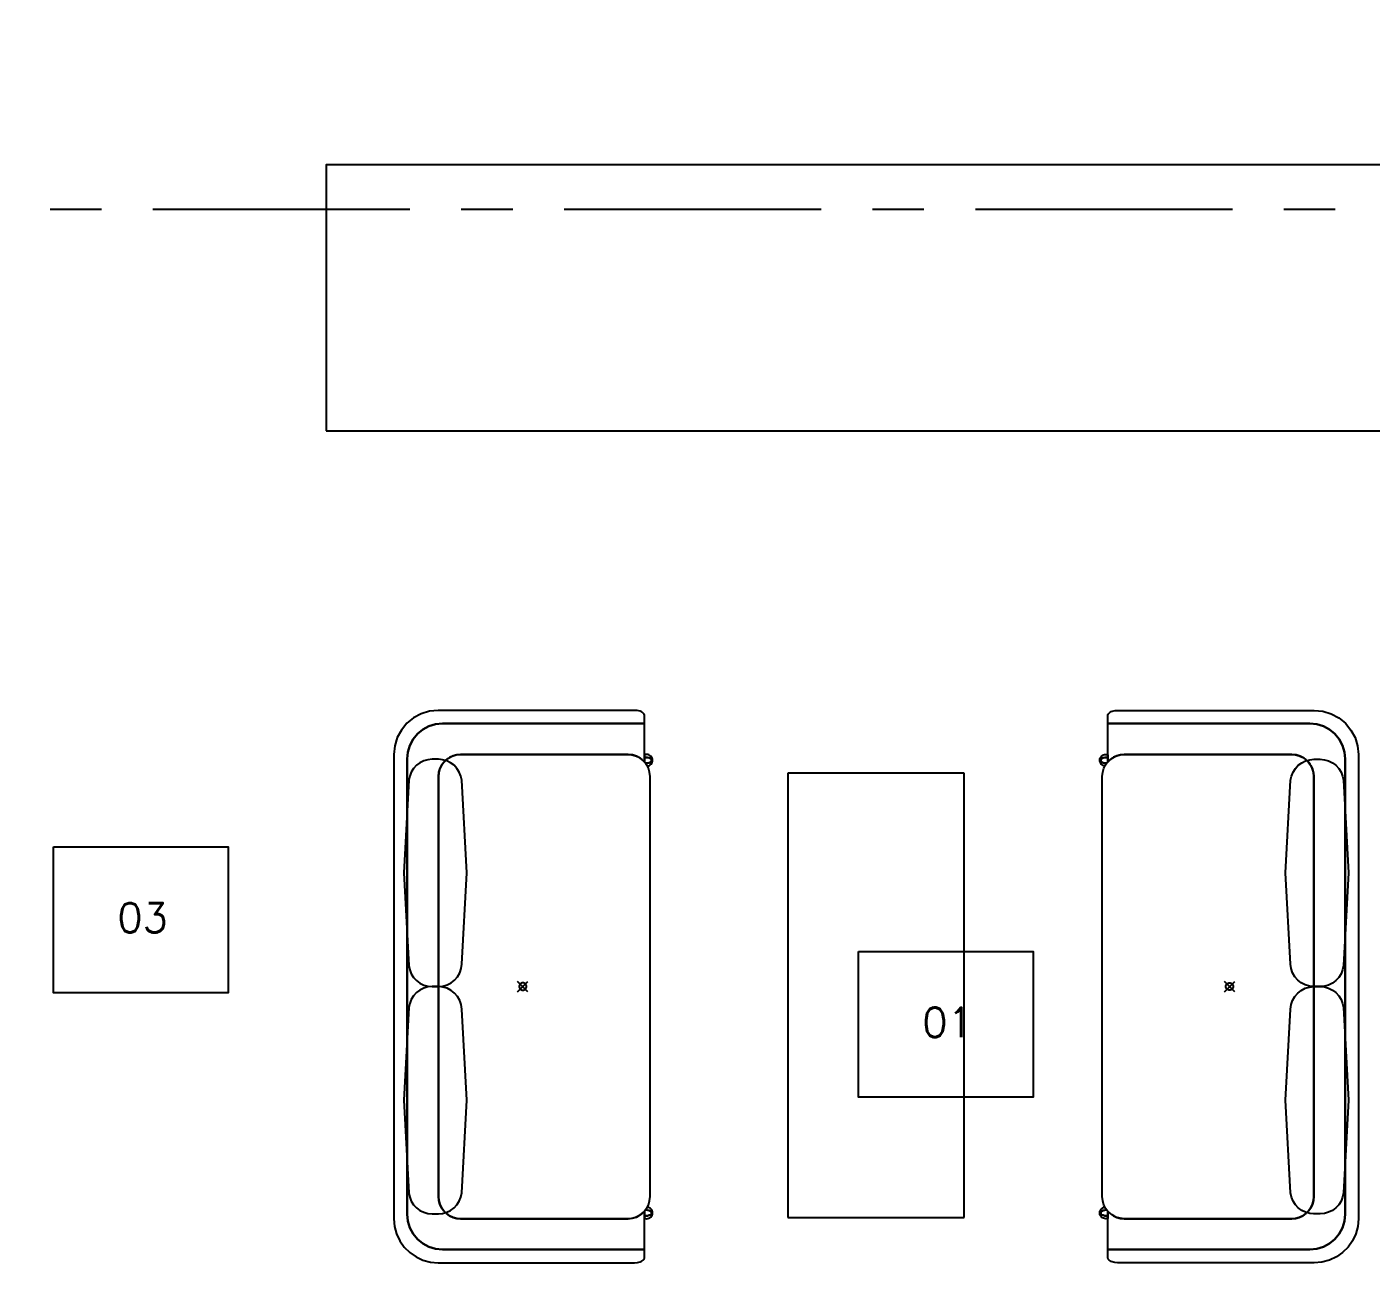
# Model space of a CAD drawing. Extents: x -4 to 325, y -1 to 181.
# Drawn here: x 8.111 to 12.686, y 25.966 to 30.249 of the extents above; entities that cross this region are included whole.
import ezdxf
from ezdxf.enums import TextEntityAlignment as Align

# ---------------------------------------------------------------- set-up
doc = ezdxf.new("R2010")
doc.units = 0
doc.header["$LTSCALE"] = 0.7
doc.header["$MEASUREMENT"] = 0
doc.linetypes.add('REC4_A1-00_PLANTA GENERAL$1$X-BB$0$CENTER', pattern=[2, 1.25, -0.25, 0.25, -0.25])
doc.linetypes.add('X-BB$0$HIDDEN2', pattern=[0.1875, 0.125, -0.0625])
doc.layers.get('0').update_dxf_attribs({"linetype": 'CONTINUOUS'})
for name, color, linetype in [('REC4_A1-00_PLANTA GENERAL$1$BB$0$A-GRID', 251, 'REC4_A1-00_PLANTA GENERAL$1$X-BB$0$CENTER'), ('REC4_A1-00_PLANTA GENERAL$1$FN$0$I-FURN-FREE', 1, 'CONTINUOUS'), ('REC4_A1-00_PLANTA GENERAL$1$PP$0$I-FLOR-CASE', 253, 'CONTINUOUS')]:
    doc.layers.add(name, color=color, linetype=linetype)
doc.styles.add('REC4_A1-00_PLANTA GENERAL$0$X-FN$0$ARIAL', font='arial.ttf')
doc.styles.add('ROMANS', font='romans.shx', dxfattribs={"width": 0.75})

# ---------------------------------------------------------------- blocks, each defined once
blk = doc.blocks.new('REC4_A1-00_PLANTA GENERAL', base_point=(3911.2412, -3265.1096))
at = {"layer": 'REC4_A1-00_PLANTA GENERAL$1$BB$0$A-GRID'}
h = blk.add_hatch(dxfattribs=at)
h.set_pattern_fill('ANSI31', color=8, scale=0.53)
h.set_pattern_definition([(45, (0.03352, 0.020166), (-0.046845824, 0.046845824), [])])
h.paths.add_polyline_path([(1.5678, 35.8547), (1.2166, 35.8547), (1.2166, 35.4908), (1.5678, 35.4908)])
h.paths.add_polyline_path([(8.0551, 35.8047), (7.7553, 35.8047), (7.7553, 35.5143), (8.0551, 35.5143)])
h.paths.add_polyline_path([(14.5753, 35.809), (14.2754, 35.809), (14.2754, 35.5187), (14.5753, 35.5187)])
h.paths.add_polyline_path([(21.0466, 35.804), (20.7468, 35.804), (20.7468, 35.5137), (21.0466, 35.5137)])
edge = h.paths.add_edge_path()
edge.add_arc((27.4259, 35.604), 0.1568, 0, 360)
h.paths.add_polyline_path([(34.1147, 35.7939), (33.8148, 35.7939), (33.8148, 35.5036), (34.1147, 35.5036)])
h.paths.add_polyline_path([(40.5576, 35.789), (40.2578, 35.789), (40.2578, 35.4986), (40.5576, 35.4986)])
edge = h.paths.add_edge_path()
edge.add_arc((46.9701, 35.6385), 0.2128, 0, 360)
edge = h.paths.add_edge_path()
edge.add_arc((33.9335, 29.5702), 0.1716, 0, 360)
h.paths.add_polyline_path([(1.5768, 29.8317), (1.2256, 29.8317), (1.2256, 29.4678), (1.5768, 29.4678)])
h.paths.add_polyline_path([(8.0508, 29.7868), (7.75, 29.7868), (7.75, 29.4871), (8.0508, 29.4871)])
h.paths.add_polyline_path([(14.3851, 29.7988), (14.2624, 29.7988), (14.2624, 29.4991), (14.3821, 29.4991)])
h.paths.add_polyline_path([(14.5632, 29.7988), (14.3851, 29.7988), (14.3821, 29.4991), (14.5632, 29.4991)])
h.paths.add_polyline_path([(21.1221, 29.5527), (20.7989, 29.5517), (20.7989, 29.3933), (21.1221, 29.3933)])
h.paths.add_polyline_path([(21.1221, 29.8224), (21.0453, 29.8224), (20.7989, 29.8217), (20.7989, 29.5517), (21.1221, 29.5527)])
h.paths.add_polyline_path([(27.542, 29.7729), (27.2913, 29.7729), (27.2913, 29.5231), (27.542, 29.5231)])
h.paths.add_polyline_path([(40.5264, 29.7716), (40.2757, 29.7716), (40.2757, 29.5218), (40.5264, 29.5218)])
h.paths.add_polyline_path([(47.0764, 29.8019), (46.7664, 29.8019), (46.7664, 29.4919), (47.0764, 29.4919)])
h.paths.add_polyline_path([(1.565, 23.8478), (1.2138, 23.8478), (1.2138, 23.4839), (1.565, 23.4839)])
h.paths.add_polyline_path([(7.9956, 23.8084), (7.6948, 23.8084), (7.6948, 23.5086), (7.9956, 23.5086)])
h.paths.add_polyline_path([(14.5958, 23.8058), (14.2249, 23.8067), (14.2249, 23.507), (14.5929, 23.5061)])
h.paths.add_polyline_path([(14.5258, 23.8058), (14.5958, 23.8058), (14.5929, 23.5061), (14.5258, 23.5061)], flags=16)
h.paths.add_polyline_path([(27.5327, 23.7392), (27.282, 23.7392), (27.282, 23.4894), (27.5327, 23.4894)])
edge = h.paths.add_edge_path()
edge.add_arc((33.9155, 23.6003), 0.1566, 0, 360)
h.paths.add_polyline_path([(40.5198, 23.6763), (40.2691, 23.6763), (40.2691, 23.4631), (40.5198, 23.4631)])
h.paths.add_polyline_path([(40.5198, 23.7129), (40.269, 23.7129), (40.269, 23.6763), (40.5198, 23.6763)])
h.paths.add_polyline_path([(47.0605, 23.6763), (46.8098, 23.6763), (46.8098, 23.4498), (47.0605, 23.4498)])
h.paths.add_polyline_path([(47.0605, 23.6997), (46.8098, 23.6997), (46.8098, 23.6763), (47.0605, 23.6763)])
h.paths.add_polyline_path([(1.5458, 17.8473), (1.1946, 17.8473), (1.1946, 17.4834), (1.5458, 17.4834)])
h.paths.add_polyline_path([(8.0633, 17.8071), (7.7625, 17.8071), (7.7625, 17.5074), (8.0633, 17.5074)])
h.paths.add_polyline_path([(14.4343, 17.7919), (14.3217, 17.7919), (14.3217, 17.4921), (14.4285, 17.4921)])
h.paths.add_polyline_path([(14.6226, 17.7919), (14.4343, 17.7919), (14.4285, 17.4921), (14.6226, 17.4921)])
h.paths.add_polyline_path([(27.5235, 17.756), (27.2727, 17.756), (27.2727, 17.5062), (27.5235, 17.5062)])
edge = h.paths.add_edge_path()
edge.add_arc((33.905, 17.5767), 0.1574, 0, 360)
h.paths.add_polyline_path([(40.5132, 17.7384), (40.3113, 17.7384), (40.3113, 17.5259), (40.5132, 17.5259)])
h.paths.add_polyline_path([(40.3113, 17.7384), (40.2625, 17.7384), (40.2625, 17.4886), (40.5132, 17.4886), (40.5132, 17.5259), (40.3113, 17.5259)])
h.paths.add_polyline_path([(47.0683, 17.7542), (46.7674, 17.7542), (46.7674, 17.5259), (47.0683, 17.5259)])
h.paths.add_polyline_path([(47.0683, 17.5259), (46.7674, 17.5259), (46.7674, 17.4544), (47.0683, 17.4544)])
h.paths.add_polyline_path([(1.5739, 11.86), (1.2227, 11.86), (1.2227, 11.4962), (1.5739, 11.4962)])
h.paths.add_polyline_path([(8.0659, 11.8138), (7.765, 11.8138), (7.765, 11.514), (8.0659, 11.514)])
h.paths.add_polyline_path([(14.5258, 11.7988), (14.2249, 11.7988), (14.2249, 11.499), (14.5258, 11.499)])
h.paths.add_polyline_path([(21.0742, 11.6829), (20.7512, 11.6844), (20.7512, 11.4144), (21.0742, 11.4144)])
h.paths.add_polyline_path([(21.0742, 11.7656), (20.7512, 11.7656), (20.7512, 11.6844), (21.0742, 11.6829)])
h.paths.add_polyline_path([(27.5142, 11.7439), (27.2635, 11.7439), (27.2635, 11.4941), (27.5142, 11.4941)])
edge = h.paths.add_edge_path()
edge.add_arc((33.8803, 11.59), 0.1553, 0, 360)
h.paths.add_polyline_path([(40.5065, 11.7154), (40.2558, 11.7154), (40.2558, 11.464), (40.5065, 11.464)])
h.paths.add_polyline_path([(47.0258, 11.6987), (46.775, 11.6987), (46.775, 11.4489), (47.0258, 11.4489)])
h.paths.add_polyline_path([(1.5513, 5.8383), (1.2001, 5.8383), (1.2001, 5.4744), (1.5513, 5.4744)])
h.paths.add_polyline_path([(8.0395, 5.7813), (7.7676, 5.7813), (7.7676, 5.4815), (8.0395, 5.4815)])
h.paths.add_polyline_path([(8.0685, 5.7813), (8.0395, 5.7813), (8.0395, 5.4815), (8.0685, 5.4815)])
h.paths.add_polyline_path([(14.5132, 5.7555), (14.2123, 5.7555), (14.2123, 5.4558), (14.5132, 5.4558)])
h.paths.add_polyline_path([(21.0084, 5.7048), (20.7577, 5.7048), (20.7577, 5.455), (21.0084, 5.455)])
h.paths.add_polyline_path([(27.5299, 5.7035), (27.229, 5.7035), (27.229, 5.4037), (27.5299, 5.4037)])
h.paths.add_polyline_path([(34.0162, 5.6528), (33.7655, 5.6528), (33.7655, 5.403), (34.0162, 5.403)])
h.paths.add_polyline_path([(40.4672, 5.6155), (40.2072, 5.6155), (40.2072, 5.3555), (40.4672, 5.3555)])
edge = h.paths.add_edge_path()
edge.add_arc((46.8827, 5.476), 0.1877, 0, 360)
blk.add_lwpolyline([(-2.6605, 29.6295), (52.8043, 29.6256)], dxfattribs=at)
at = {"layer": 'REC4_A1-00_PLANTA GENERAL$1$FN$0$I-FURN-FREE'}
for p, q in [((10.7013, 27.7082), (10.7013, 26.1964)), ((11.3011, 27.7082), (10.7013, 27.7082)), ((11.3011, 26.1964), (11.3011, 27.7082)), ((10.7013, 26.1964), (11.3011, 26.1964))]:
    blk.add_line(p, q, dxfattribs=at)
for points in [[(10.1979, 26.0449), (10.202, 26.0463), (10.2057, 26.0484), (10.209, 26.0513), (10.2116, 26.0547), (10.2135, 26.0586), (10.2135, 26.0872), (9.5253, 26.0872), (9.5253, 26.0872), (9.5019, 26.0895), (9.4794, 26.0963), (9.4586, 26.1074), (9.4404, 26.1224), (9.4255, 26.1405), (9.4144, 26.1613), (9.4076, 26.1838), (9.4053, 26.2072), (9.4053, 27.7572), (9.4053, 27.7572), (9.4053, 27.7572), (9.4076, 27.7806), (9.4144, 27.8031), (9.4255, 27.8239), (9.4404, 27.8421), (9.4586, 27.857), (9.4794, 27.8681), (9.5019, 27.8749), (9.5253, 27.8772), (10.2135, 27.8772), (10.2135, 27.9058), (10.2135, 27.9058), (10.2135, 27.9058), (10.2116, 27.9097), (10.209, 27.9131), (10.2057, 27.916), (10.202, 27.9181), (10.1979, 27.9195), (10.1979, 27.9195), (10.1979, 27.9195), (10.1887, 27.9216), (10.1793, 27.9222), (9.5103, 27.9222), (9.5103, 27.9222), (9.481, 27.9193), (9.4529, 27.9108), (9.427, 27.8969), (9.4042, 27.8783), (9.3856, 27.8555), (9.3717, 27.8296), (9.3632, 27.8015), (9.3603, 27.7722), (9.3603, 26.1922), (9.3603, 26.1922), (9.3626, 26.1662), (9.3693, 26.1409), (9.3804, 26.1172), (9.3954, 26.0958), (9.4139, 26.0773), (9.4353, 26.0623), (9.459, 26.0513), (9.4842, 26.0445), (9.5103, 26.0422), (10.1793, 26.0422), (10.1793, 26.0422), (10.1796, 26.0422), (10.1796, 26.0422), (10.1888, 26.0429), (10.1979, 26.0449)], [(11.8055, 26.0449), (11.8015, 26.0463), (11.7977, 26.0484), (11.7945, 26.0513), (11.7918, 26.0547), (11.7899, 26.0586), (11.7899, 26.0872), (12.4781, 26.0872), (12.4781, 26.0872), (12.5015, 26.0895), (12.5241, 26.0963), (12.5448, 26.1074), (12.563, 26.1224), (12.5779, 26.1405), (12.589, 26.1613), (12.5958, 26.1838), (12.5981, 26.2072), (12.5981, 27.7572), (12.5981, 27.7572), (12.5981, 27.7572), (12.5958, 27.7806), (12.589, 27.8031), (12.5779, 27.8239), (12.563, 27.8421), (12.5448, 27.857), (12.5241, 27.8681), (12.5015, 27.8749), (12.4781, 27.8772), (11.7899, 27.8772), (11.7899, 27.9058), (11.7899, 27.9058), (11.7899, 27.9058), (11.7918, 27.9097), (11.7945, 27.9131), (11.7977, 27.916), (11.8015, 27.9181), (11.8055, 27.9195), (11.8055, 27.9195), (11.8055, 27.9195), (11.8147, 27.9216), (11.8241, 27.9222), (12.4931, 27.9222), (12.4931, 27.9222), (12.5224, 27.9193), (12.5505, 27.9108), (12.5765, 27.8969), (12.5992, 27.8783), (12.6179, 27.8555), (12.6317, 27.8296), (12.6403, 27.8015), (12.6431, 27.7722), (12.6431, 26.1922), (12.6431, 26.1922), (12.6409, 26.1662), (12.6341, 26.1409), (12.623, 26.1172), (12.608, 26.0958), (12.5896, 26.0773), (12.5681, 26.0623), (12.5444, 26.0513), (12.5192, 26.0445), (12.4931, 26.0422), (11.8241, 26.0422), (11.8241, 26.0422), (11.8238, 26.0422), (11.8238, 26.0422), (11.8146, 26.0429), (11.8055, 26.0449)], [(10.2135, 26.2179), (10.2135, 26.2179), (10.2135, 26.2179), (10.2043, 26.209), (10.1937, 26.2018), (10.1821, 26.1965), (10.1698, 26.1933), (10.157, 26.1922), (9.587, 26.1922), (9.587, 26.1922), (9.587, 26.1922), (9.574, 26.1933), (9.5614, 26.1967), (9.5495, 26.2023), (9.5388, 26.2098), (9.5296, 26.219), (9.5221, 26.2297), (9.5165, 26.2416), (9.5132, 26.2542), (9.512, 26.2672), (9.512, 27.6972), (9.512, 27.6972), (9.512, 27.6972), (9.512, 27.6972), (9.5135, 27.7118), (9.5177, 27.7259), (9.5247, 27.7389), (9.534, 27.7502), (9.5454, 27.7596), (9.5583, 27.7665), (9.5724, 27.7708), (9.587, 27.7722), (10.157, 27.7722), (10.157, 27.7722), (10.1698, 27.7711), (10.1821, 27.7679), (10.1937, 27.7626), (10.2043, 27.7554), (10.2135, 27.7466), (10.2135, 27.8772), (9.5253, 27.8772), (9.5253, 27.8772), (9.5019, 27.8749), (9.4794, 27.8681), (9.4586, 27.857), (9.4404, 27.8421), (9.4255, 27.8239), (9.4144, 27.8031), (9.4076, 27.7806), (9.4053, 27.7572), (9.4053, 26.2072), (9.4053, 26.2072), (9.4076, 26.1838), (9.4144, 26.1613), (9.4255, 26.1405), (9.4404, 26.1224), (9.4586, 26.1074), (9.4794, 26.0963), (9.5019, 26.0895), (9.5253, 26.0872), (10.2135, 26.0872), (10.2135, 26.2179)], [(11.7899, 26.2179), (11.7899, 26.2179), (11.7899, 26.2179), (11.7991, 26.209), (11.8097, 26.2018), (11.8213, 26.1965), (11.8337, 26.1933), (11.8464, 26.1922), (12.4164, 26.1922), (12.4164, 26.1922), (12.4164, 26.1922), (12.4294, 26.1933), (12.4421, 26.1967), (12.4539, 26.2023), (12.4646, 26.2098), (12.4739, 26.219), (12.4814, 26.2297), (12.4869, 26.2416), (12.4903, 26.2542), (12.4914, 26.2672), (12.4914, 27.6972), (12.4914, 27.6972), (12.4914, 27.6972), (12.4914, 27.6972), (12.49, 27.7118), (12.4857, 27.7259), (12.4788, 27.7389), (12.4694, 27.7502), (12.4581, 27.7596), (12.4451, 27.7665), (12.431, 27.7708), (12.4164, 27.7722), (11.8464, 27.7722), (11.8464, 27.7722), (11.8337, 27.7711), (11.8213, 27.7679), (11.8097, 27.7626), (11.7991, 27.7554), (11.7899, 27.7466), (11.7899, 27.8772), (12.4781, 27.8772), (12.4781, 27.8772), (12.5015, 27.8749), (12.5241, 27.8681), (12.5448, 27.857), (12.563, 27.8421), (12.5779, 27.8239), (12.589, 27.8031), (12.5958, 27.7806), (12.5981, 27.7572), (12.5981, 26.2072), (12.5981, 26.2072), (12.5958, 26.1838), (12.589, 26.1613), (12.5779, 26.1405), (12.563, 26.1224), (12.5448, 26.1074), (12.5241, 26.0963), (12.5015, 26.0895), (12.4781, 26.0872), (11.7899, 26.0872), (11.7899, 26.2179)], [(9.411, 27.6845), (9.3937, 27.369), (9.3937, 27.369), (9.411, 27.0535), (9.411, 27.0535), (9.4139, 27.0392), (9.4193, 27.0257), (9.4271, 27.0133), (9.4371, 27.0027), (9.4488, 26.9939), (9.4619, 26.9875), (9.4759, 26.9836), (9.4904, 26.9822), (9.5116, 26.9822), (9.5116, 26.9822), (9.5267, 26.9837), (9.5413, 26.988), (9.5549, 26.995), (9.5668, 27.0044), (9.5768, 27.0159), (9.5843, 27.0292), (9.5893, 27.0436), (9.5914, 27.0586), (9.5914, 27.0586), (9.6081, 27.369), (9.6081, 27.369), (9.5909, 27.6845), (9.5909, 27.6845), (9.5879, 27.6988), (9.5825, 27.7123), (9.5747, 27.7246), (9.5647, 27.7353), (9.553, 27.744), (9.54, 27.7505), (9.5259, 27.7544), (9.5114, 27.7558), (9.4905, 27.7558), (9.4905, 27.7558), (9.476, 27.7545), (9.4619, 27.7505), (9.4488, 27.7441), (9.4371, 27.7354), (9.4272, 27.7247), (9.4193, 27.7124), (9.4139, 27.6988), (9.411, 27.6845)], [(10.232, 27.6972), (10.232, 27.6972), (10.232, 27.6972), (10.2306, 27.7118), (10.2263, 27.7259), (10.2194, 27.7389), (10.2101, 27.7502), (10.1987, 27.7596), (10.1857, 27.7665), (10.1717, 27.7708), (10.157, 27.7722), (9.587, 27.7722), (9.587, 27.7722), (9.574, 27.7711), (9.5614, 27.7677), (9.5495, 27.7622), (9.5388, 27.7547), (9.5296, 27.7454), (9.5221, 27.7347), (9.5165, 27.7229), (9.5132, 27.7102), (9.512, 27.6972), (9.512, 26.2672), (9.512, 26.2672), (9.5132, 26.2542), (9.5165, 26.2416), (9.5221, 26.2297), (9.5296, 26.219), (9.5388, 26.2098), (9.5495, 26.2023), (9.5614, 26.1967), (9.574, 26.1933), (9.587, 26.1922), (10.157, 26.1922), (10.157, 26.1922), (10.1717, 26.1936), (10.1857, 26.1979), (10.1987, 26.2048), (10.2101, 26.2142), (10.2194, 26.2255), (10.2263, 26.2385), (10.2306, 26.2526), (10.232, 26.2672), (10.232, 27.6972)], [(10.2168, 27.7425), (10.2231, 27.7326), (10.2231, 27.7326), (10.2266, 27.7334), (10.2299, 27.7349), (10.2328, 27.7368), (10.2354, 27.7393), (10.2375, 27.7422), (10.239, 27.7454), (10.24, 27.7489), (10.2403, 27.7524), (10.2403, 27.7524), (10.2399, 27.7563), (10.2388, 27.7601), (10.2369, 27.7635), (10.2344, 27.7666), (10.2314, 27.7691), (10.2279, 27.7709), (10.2242, 27.772), (10.2203, 27.7724), (10.2203, 27.7724), (10.2203, 27.7724), (10.2168, 27.7721), (10.2135, 27.7712), (10.2135, 27.7712), (10.2135, 27.7624), (10.2179, 27.7623), (10.2181, 27.7623), (10.2181, 27.7623), (10.2234, 27.7619), (10.2287, 27.7607), (10.2337, 27.7587), (10.2337, 27.7587), (10.2347, 27.758), (10.2356, 27.7571), (10.2364, 27.7561), (10.2369, 27.7549), (10.2373, 27.7537), (10.2374, 27.7524), (10.2374, 27.7524), (10.2373, 27.7511), (10.2369, 27.7499), (10.2364, 27.7487), (10.2356, 27.7477), (10.2347, 27.7468), (10.2337, 27.7461), (10.2337, 27.7461), (10.2287, 27.7441), (10.2234, 27.7429), (10.2181, 27.7425), (10.2181, 27.7425), (10.2179, 27.7425), (10.2168, 27.7425)], [(10.2135, 27.7466), (10.2168, 27.7425), (10.2179, 27.7425), (10.2179, 27.7425), (10.2181, 27.7425), (10.2181, 27.7425), (10.2234, 27.7429), (10.2287, 27.7441), (10.2337, 27.7461), (10.2337, 27.7461), (10.2347, 27.7468), (10.2356, 27.7477), (10.2364, 27.7487), (10.2369, 27.7499), (10.2373, 27.7511), (10.2374, 27.7524), (10.2374, 27.7524), (10.2373, 27.7537), (10.2369, 27.7549), (10.2364, 27.7561), (10.2356, 27.7571), (10.2347, 27.758), (10.2337, 27.7587), (10.2337, 27.7587), (10.2287, 27.7607), (10.2234, 27.7619), (10.2181, 27.7623), (10.2179, 27.7623), (10.2135, 27.7624), (10.2135, 27.7466)], [(11.7866, 27.7425), (11.7803, 27.7326), (11.7803, 27.7326), (11.7768, 27.7334), (11.7736, 27.7349), (11.7706, 27.7368), (11.768, 27.7393), (11.7659, 27.7422), (11.7644, 27.7454), (11.7635, 27.7489), (11.7631, 27.7524), (11.7631, 27.7524), (11.7635, 27.7563), (11.7647, 27.7601), (11.7665, 27.7635), (11.769, 27.7666), (11.772, 27.7691), (11.7755, 27.7709), (11.7792, 27.772), (11.7831, 27.7724), (11.7831, 27.7724), (11.7831, 27.7724), (11.7866, 27.7721), (11.7899, 27.7712), (11.7899, 27.7712), (11.7899, 27.7624), (11.7856, 27.7623), (11.7854, 27.7623), (11.7854, 27.7623), (11.78, 27.7619), (11.7748, 27.7607), (11.7698, 27.7587), (11.7698, 27.7587), (11.7687, 27.758), (11.7678, 27.7571), (11.767, 27.7561), (11.7665, 27.7549), (11.7662, 27.7537), (11.766, 27.7524), (11.766, 27.7524), (11.7662, 27.7511), (11.7665, 27.7499), (11.767, 27.7487), (11.7678, 27.7477), (11.7687, 27.7468), (11.7698, 27.7461), (11.7698, 27.7461), (11.7748, 27.7441), (11.78, 27.7429), (11.7854, 27.7425), (11.7854, 27.7425), (11.7856, 27.7425), (11.7866, 27.7425)], [(11.7899, 27.7466), (11.7866, 27.7425), (11.7856, 27.7425), (11.7856, 27.7425), (11.7854, 27.7425), (11.7854, 27.7425), (11.78, 27.7429), (11.7748, 27.7441), (11.7698, 27.7461), (11.7698, 27.7461), (11.7687, 27.7468), (11.7678, 27.7477), (11.767, 27.7487), (11.7665, 27.7499), (11.7662, 27.7511), (11.766, 27.7524), (11.766, 27.7524), (11.7662, 27.7537), (11.7665, 27.7549), (11.767, 27.7561), (11.7678, 27.7571), (11.7687, 27.758), (11.7698, 27.7587), (11.7698, 27.7587), (11.7748, 27.7607), (11.78, 27.7619), (11.7854, 27.7623), (11.7856, 27.7623), (11.7899, 27.7624), (11.7899, 27.7466)], [(11.7714, 27.6972), (11.7714, 27.6972), (11.7714, 27.6972), (11.7728, 27.7118), (11.7771, 27.7259), (11.784, 27.7389), (11.7934, 27.7502), (11.8047, 27.7596), (11.8177, 27.7665), (11.8318, 27.7708), (11.8464, 27.7722), (12.4164, 27.7722), (12.4164, 27.7722), (12.4294, 27.7711), (12.4421, 27.7677), (12.4539, 27.7622), (12.4646, 27.7547), (12.4739, 27.7454), (12.4814, 27.7347), (12.4869, 27.7229), (12.4903, 27.7102), (12.4914, 27.6972), (12.4914, 26.2672), (12.4914, 26.2672), (12.4903, 26.2542), (12.4869, 26.2416), (12.4814, 26.2297), (12.4739, 26.219), (12.4646, 26.2098), (12.4539, 26.2023), (12.4421, 26.1967), (12.4294, 26.1933), (12.4164, 26.1922), (11.8464, 26.1922), (11.8464, 26.1922), (11.8318, 26.1936), (11.8177, 26.1979), (11.8047, 26.2048), (11.7934, 26.2142), (11.784, 26.2255), (11.7771, 26.2385), (11.7728, 26.2526), (11.7714, 26.2672), (11.7714, 27.6972)], [(12.5925, 27.6845), (12.6097, 27.369), (12.6097, 27.369), (12.5925, 27.0535), (12.5925, 27.0535), (12.5896, 27.0392), (12.5841, 27.0257), (12.5763, 27.0133), (12.5664, 27.0027), (12.5547, 26.9939), (12.5416, 26.9875), (12.5275, 26.9836), (12.513, 26.9822), (12.4919, 26.9822), (12.4919, 26.9822), (12.4767, 26.9837), (12.4621, 26.988), (12.4486, 26.995), (12.4366, 27.0044), (12.4267, 27.0159), (12.4191, 27.0292), (12.4141, 27.0436), (12.412, 27.0586), (12.412, 27.0586), (12.3953, 27.369), (12.3953, 27.369), (12.4126, 27.6845), (12.4126, 27.6845), (12.4155, 27.6988), (12.4209, 27.7123), (12.4288, 27.7246), (12.4387, 27.7353), (12.4504, 27.744), (12.4635, 27.7505), (12.4775, 27.7544), (12.492, 27.7558), (12.5129, 27.7558), (12.5129, 27.7558), (12.5274, 27.7545), (12.5415, 27.7505), (12.5546, 27.7441), (12.5663, 27.7354), (12.5763, 27.7247), (12.5841, 27.7124), (12.5896, 27.6988), (12.5925, 27.6845)], [(9.8163, 26.9645), (9.781, 26.9999)], [(9.781, 26.9645), (9.8163, 26.9999)], [(9.8163, 26.9645), (9.781, 26.9999)], [(9.781, 26.9645), (9.8163, 26.9999)], [(9.8163, 26.9645), (9.781, 26.9999)], [(9.781, 26.9645), (9.8163, 26.9999)], [(9.8163, 26.9645), (9.781, 26.9999)], [(9.781, 26.9645), (9.8163, 26.9999)], [(12.1871, 26.9645), (12.2224, 26.9999)], [(12.2224, 26.9645), (12.1871, 26.9999)], [(12.1871, 26.9645), (12.2224, 26.9999)], [(12.2224, 26.9645), (12.1871, 26.9999)], [(12.1871, 26.9645), (12.2224, 26.9999)], [(12.2224, 26.9645), (12.1871, 26.9999)], [(12.1871, 26.9645), (12.2224, 26.9999)], [(12.2224, 26.9645), (12.1871, 26.9999)], [(9.5909, 26.2799), (9.6081, 26.5954), (9.6081, 26.5954), (9.5914, 26.9058), (9.5914, 26.9058), (9.5893, 26.9209), (9.5843, 26.9353), (9.5768, 26.9485), (9.5668, 26.96), (9.5549, 26.9694), (9.5413, 26.9764), (9.5267, 26.9807), (9.5116, 26.9822), (9.4904, 26.9822), (9.4904, 26.9822), (9.4759, 26.9809), (9.4619, 26.9769), (9.4488, 26.9705), (9.4371, 26.9618), (9.4271, 26.9511), (9.4193, 26.9388), (9.4139, 26.9252), (9.411, 26.9109), (9.411, 26.9109), (9.3937, 26.5954), (9.3937, 26.5954), (9.411, 26.2799), (9.411, 26.2799), (9.4139, 26.2656), (9.4193, 26.2521), (9.4272, 26.2397), (9.4371, 26.2291), (9.4488, 26.2203), (9.4619, 26.2139), (9.4759, 26.21), (9.4905, 26.2086), (9.4905, 26.2086), (9.4905, 26.2086), (9.5114, 26.2086), (9.5114, 26.2086), (9.5259, 26.21), (9.54, 26.2139), (9.553, 26.2204), (9.5647, 26.2291), (9.5747, 26.2398), (9.5825, 26.2521), (9.5879, 26.2656), (9.5909, 26.2799)], [(9.7987, 26.9947), (9.7962, 26.9945), (9.7939, 26.9938), (9.7917, 26.9926), (9.7898, 26.991), (9.7883, 26.9892), (9.7871, 26.987), (9.7864, 26.9846), (9.7862, 26.9822), (9.7864, 26.9798), (9.7871, 26.9774), (9.7883, 26.9753), (9.7898, 26.9734), (9.7917, 26.9718), (9.7939, 26.9707), (9.7962, 26.9699), (9.7987, 26.9697), (9.8011, 26.9699), (9.8034, 26.9707), (9.8056, 26.9718), (9.8075, 26.9734), (9.8091, 26.9753), (9.8102, 26.9774), (9.8109, 26.9798), (9.8112, 26.9822), (9.8109, 26.9846), (9.8102, 26.987), (9.8091, 26.9892), (9.8075, 26.991), (9.8056, 26.9926), (9.8034, 26.9938), (9.8011, 26.9945), (9.7987, 26.9947)], [(9.7987, 26.9947), (9.7962, 26.9945), (9.7939, 26.9938), (9.7917, 26.9926), (9.7898, 26.991), (9.7883, 26.9892), (9.7871, 26.987), (9.7864, 26.9846), (9.7862, 26.9822), (9.7864, 26.9798), (9.7871, 26.9774), (9.7883, 26.9753), (9.7898, 26.9734), (9.7917, 26.9718), (9.7939, 26.9707), (9.7962, 26.9699), (9.7987, 26.9697), (9.8011, 26.9699), (9.8034, 26.9707), (9.8056, 26.9718), (9.8075, 26.9734), (9.8091, 26.9753), (9.8102, 26.9774), (9.8109, 26.9798), (9.8112, 26.9822), (9.8109, 26.9846), (9.8102, 26.987), (9.8091, 26.9892), (9.8075, 26.991), (9.8056, 26.9926), (9.8034, 26.9938), (9.8011, 26.9945), (9.7987, 26.9947)], [(9.7987, 26.9947), (9.7962, 26.9945), (9.7939, 26.9938), (9.7917, 26.9926), (9.7898, 26.991), (9.7883, 26.9892), (9.7871, 26.987), (9.7864, 26.9846), (9.7862, 26.9822), (9.7864, 26.9798), (9.7871, 26.9774), (9.7883, 26.9753), (9.7898, 26.9734), (9.7917, 26.9718), (9.7939, 26.9707), (9.7962, 26.9699), (9.7987, 26.9697), (9.8011, 26.9699), (9.8034, 26.9707), (9.8056, 26.9718), (9.8075, 26.9734), (9.8091, 26.9753), (9.8102, 26.9774), (9.8109, 26.9798), (9.8112, 26.9822), (9.8109, 26.9846), (9.8102, 26.987), (9.8091, 26.9892), (9.8075, 26.991), (9.8056, 26.9926), (9.8034, 26.9938), (9.8011, 26.9945), (9.7987, 26.9947)], [(9.7987, 26.9947), (9.7962, 26.9945), (9.7939, 26.9938), (9.7917, 26.9926), (9.7898, 26.991), (9.7883, 26.9892), (9.7871, 26.987), (9.7864, 26.9846), (9.7862, 26.9822), (9.7864, 26.9798), (9.7871, 26.9774), (9.7883, 26.9753), (9.7898, 26.9734), (9.7917, 26.9718), (9.7939, 26.9707), (9.7962, 26.9699), (9.7987, 26.9697), (9.8011, 26.9699), (9.8034, 26.9707), (9.8056, 26.9718), (9.8075, 26.9734), (9.8091, 26.9753), (9.8102, 26.9774), (9.8109, 26.9798), (9.8112, 26.9822), (9.8109, 26.9846), (9.8102, 26.987), (9.8091, 26.9892), (9.8075, 26.991), (9.8056, 26.9926), (9.8034, 26.9938), (9.8011, 26.9945), (9.7987, 26.9947)], [(12.2048, 26.9947), (12.2072, 26.9945), (12.2096, 26.9938), (12.2117, 26.9926), (12.2136, 26.991), (12.2152, 26.9892), (12.2163, 26.987), (12.217, 26.9846), (12.2173, 26.9822), (12.217, 26.9798), (12.2163, 26.9774), (12.2152, 26.9753), (12.2136, 26.9734), (12.2117, 26.9718), (12.2096, 26.9707), (12.2072, 26.9699), (12.2048, 26.9697), (12.2023, 26.9699), (12.2, 26.9707), (12.1978, 26.9718), (12.1959, 26.9734), (12.1944, 26.9753), (12.1932, 26.9774), (12.1925, 26.9798), (12.1923, 26.9822), (12.1925, 26.9846), (12.1932, 26.987), (12.1944, 26.9892), (12.1959, 26.991), (12.1978, 26.9926), (12.2, 26.9938), (12.2023, 26.9945), (12.2048, 26.9947)], [(12.2048, 26.9947), (12.2072, 26.9945), (12.2096, 26.9938), (12.2117, 26.9926), (12.2136, 26.991), (12.2152, 26.9892), (12.2163, 26.987), (12.217, 26.9846), (12.2173, 26.9822), (12.217, 26.9798), (12.2163, 26.9774), (12.2152, 26.9753), (12.2136, 26.9734), (12.2117, 26.9718), (12.2096, 26.9707), (12.2072, 26.9699), (12.2048, 26.9697), (12.2023, 26.9699), (12.2, 26.9707), (12.1978, 26.9718), (12.1959, 26.9734), (12.1944, 26.9753), (12.1932, 26.9774), (12.1925, 26.9798), (12.1923, 26.9822), (12.1925, 26.9846), (12.1932, 26.987), (12.1944, 26.9892), (12.1959, 26.991), (12.1978, 26.9926), (12.2, 26.9938), (12.2023, 26.9945), (12.2048, 26.9947)], [(12.2048, 26.9947), (12.2072, 26.9945), (12.2096, 26.9938), (12.2117, 26.9926), (12.2136, 26.991), (12.2152, 26.9892), (12.2163, 26.987), (12.217, 26.9846), (12.2173, 26.9822), (12.217, 26.9798), (12.2163, 26.9774), (12.2152, 26.9753), (12.2136, 26.9734), (12.2117, 26.9718), (12.2096, 26.9707), (12.2072, 26.9699), (12.2048, 26.9697), (12.2023, 26.9699), (12.2, 26.9707), (12.1978, 26.9718), (12.1959, 26.9734), (12.1944, 26.9753), (12.1932, 26.9774), (12.1925, 26.9798), (12.1923, 26.9822), (12.1925, 26.9846), (12.1932, 26.987), (12.1944, 26.9892), (12.1959, 26.991), (12.1978, 26.9926), (12.2, 26.9938), (12.2023, 26.9945), (12.2048, 26.9947)], [(12.2048, 26.9947), (12.2072, 26.9945), (12.2096, 26.9938), (12.2117, 26.9926), (12.2136, 26.991), (12.2152, 26.9892), (12.2163, 26.987), (12.217, 26.9846), (12.2173, 26.9822), (12.217, 26.9798), (12.2163, 26.9774), (12.2152, 26.9753), (12.2136, 26.9734), (12.2117, 26.9718), (12.2096, 26.9707), (12.2072, 26.9699), (12.2048, 26.9697), (12.2023, 26.9699), (12.2, 26.9707), (12.1978, 26.9718), (12.1959, 26.9734), (12.1944, 26.9753), (12.1932, 26.9774), (12.1925, 26.9798), (12.1923, 26.9822), (12.1925, 26.9846), (12.1932, 26.987), (12.1944, 26.9892), (12.1959, 26.991), (12.1978, 26.9926), (12.2, 26.9938), (12.2023, 26.9945), (12.2048, 26.9947)], [(12.4126, 26.2799), (12.3953, 26.5954), (12.3953, 26.5954), (12.412, 26.9058), (12.412, 26.9058), (12.4141, 26.9209), (12.4191, 26.9353), (12.4267, 26.9485), (12.4366, 26.96), (12.4486, 26.9694), (12.4621, 26.9764), (12.4767, 26.9807), (12.4919, 26.9822), (12.513, 26.9822), (12.513, 26.9822), (12.5275, 26.9809), (12.5416, 26.9769), (12.5547, 26.9705), (12.5664, 26.9618), (12.5763, 26.9511), (12.5841, 26.9388), (12.5896, 26.9252), (12.5925, 26.9109), (12.5925, 26.9109), (12.6097, 26.5954), (12.6097, 26.5954), (12.5925, 26.2799), (12.5925, 26.2799), (12.5896, 26.2656), (12.5841, 26.2521), (12.5763, 26.2397), (12.5663, 26.2291), (12.5546, 26.2203), (12.5415, 26.2139), (12.5275, 26.21), (12.5129, 26.2086), (12.5129, 26.2086), (12.5129, 26.2086), (12.492, 26.2086), (12.492, 26.2086), (12.4775, 26.21), (12.4635, 26.2139), (12.4504, 26.2204), (12.4387, 26.2291), (12.4288, 26.2398), (12.4209, 26.2521), (12.4155, 26.2656), (12.4126, 26.2799)], [(10.2231, 26.2318), (10.2168, 26.2219), (10.2179, 26.2219), (10.2179, 26.2219), (10.2233, 26.2215), (10.2286, 26.2203), (10.2337, 26.2183), (10.2337, 26.2183), (10.2347, 26.2176), (10.2356, 26.2167), (10.2364, 26.2157), (10.2369, 26.2145), (10.2373, 26.2133), (10.2374, 26.212), (10.2374, 26.212), (10.2373, 26.2107), (10.2369, 26.2095), (10.2364, 26.2083), (10.2356, 26.2073), (10.2347, 26.2064), (10.2337, 26.2057), (10.2337, 26.2057), (10.2287, 26.2037), (10.2234, 26.2025), (10.2181, 26.2021), (10.2179, 26.2021), (10.2135, 26.202), (10.2135, 26.1932), (10.2135, 26.1932), (10.2168, 26.1923), (10.2203, 26.192), (10.2203, 26.192), (10.2203, 26.192), (10.2242, 26.1924), (10.2279, 26.1935), (10.2314, 26.1954), (10.2344, 26.1978), (10.2369, 26.2009), (10.2388, 26.2043), (10.2399, 26.2081), (10.2403, 26.212), (10.2403, 26.212), (10.24, 26.2155), (10.239, 26.219), (10.2375, 26.2222), (10.2354, 26.2251), (10.2328, 26.2276), (10.2299, 26.2296), (10.2266, 26.231), (10.2231, 26.2318)], [(10.2168, 26.2219), (10.2135, 26.2179), (10.2135, 26.202), (10.2179, 26.2021), (10.2181, 26.2021), (10.2181, 26.2021), (10.2181, 26.2021), (10.2234, 26.2025), (10.2287, 26.2037), (10.2337, 26.2057), (10.2337, 26.2057), (10.2347, 26.2064), (10.2356, 26.2073), (10.2364, 26.2083), (10.2369, 26.2095), (10.2373, 26.2107), (10.2374, 26.212), (10.2374, 26.212), (10.2373, 26.2133), (10.2369, 26.2145), (10.2364, 26.2157), (10.2356, 26.2167), (10.2347, 26.2176), (10.2337, 26.2183), (10.2337, 26.2183), (10.2286, 26.2203), (10.2233, 26.2215), (10.2179, 26.2219), (10.2168, 26.2219)], [(11.7803, 26.2318), (11.7866, 26.2219), (11.7856, 26.2219), (11.7856, 26.2219), (11.7801, 26.2215), (11.7748, 26.2203), (11.7698, 26.2183), (11.7698, 26.2183), (11.7687, 26.2176), (11.7678, 26.2167), (11.767, 26.2157), (11.7665, 26.2145), (11.7662, 26.2133), (11.766, 26.212), (11.766, 26.212), (11.7662, 26.2107), (11.7665, 26.2095), (11.767, 26.2083), (11.7678, 26.2073), (11.7687, 26.2064), (11.7698, 26.2057), (11.7698, 26.2057), (11.7748, 26.2037), (11.78, 26.2025), (11.7854, 26.2021), (11.7856, 26.2021), (11.7899, 26.202), (11.7899, 26.1932), (11.7899, 26.1932), (11.7866, 26.1923), (11.7832, 26.192), (11.7831, 26.192), (11.7831, 26.192), (11.7792, 26.1924), (11.7755, 26.1935), (11.772, 26.1954), (11.769, 26.1978), (11.7665, 26.2009), (11.7647, 26.2043), (11.7635, 26.2081), (11.7631, 26.212), (11.7631, 26.212), (11.7635, 26.2155), (11.7644, 26.219), (11.7659, 26.2222), (11.768, 26.2251), (11.7706, 26.2276), (11.7736, 26.2296), (11.7768, 26.231), (11.7803, 26.2318)], [(11.7866, 26.2219), (11.7899, 26.2179), (11.7899, 26.202), (11.7856, 26.2021), (11.7854, 26.2021), (11.7854, 26.2021), (11.7854, 26.2021), (11.78, 26.2025), (11.7748, 26.2037), (11.7698, 26.2057), (11.7698, 26.2057), (11.7687, 26.2064), (11.7678, 26.2073), (11.767, 26.2083), (11.7665, 26.2095), (11.7662, 26.2107), (11.766, 26.212), (11.766, 26.212), (11.7662, 26.2133), (11.7665, 26.2145), (11.767, 26.2157), (11.7678, 26.2167), (11.7687, 26.2176), (11.7698, 26.2183), (11.7698, 26.2183), (11.7748, 26.2203), (11.7801, 26.2215), (11.7856, 26.2219), (11.7866, 26.2219)]]:
    blk.add_lwpolyline(points, dxfattribs=at)
at = {"layer": 'REC4_A1-00_PLANTA GENERAL$1$PP$0$I-FLOR-CASE'}
blk.add_lwpolyline([(9.1298, 28.8738), (13.0248, 28.8738), (13.0248, 29.7787), (9.1298, 29.7787)], close=True, dxfattribs=at)
at = {"layer": 'REC4_A1-00_PLANTA GENERAL$1$FN$0$I-FURN-FREE', "style": 'REC4_A1-00_PLANTA GENERAL$0$X-FN$0$ARIAL', "text_generation_flag": 4}
for tag, p, height in [('ITEXT', (44.0612, 35.3807), 0.0358), ('CAPQT', (44.1235, 34.7232), 0.00704), ('CAPMC', (44.1235, 34.7232), 0.00704), ('CAPMG', (44.1235, 34.7232), 0.00704), ('STYLE', (44.1235, 34.7232), 0.0572), ('STYLE', (44.1235, 34.7232), 0.0572), ('CAPPN', (44.1235, 34.7232), 0.0715), ('L3', (44.1235, 34.7232), 0.0715), ('L1', (44.1235, 34.7232), 0.0715), ('L2', (44.1235, 34.7232), 0.0715)]:
    blk.add_attdef(tag, p, '', height=height, dxfattribs=at)
for tag, p, height, rotation in [('ITEXT', (42.9913, 35.0599), 0.0358, 30), ('ITEXT', (45.1482, 35.1235), 0.0358, 330), ('CAPPN', (43.374, 34.5216), 0.0715, 30), ('STYLE', (43.374, 34.5216), 0.0572, 30), ('STYLE', (43.374, 34.5216), 0.0572, 30), ('L1', (43.374, 34.5216), 0.0715, 30), ('L2', (43.374, 34.5216), 0.0715, 30), ('L3', (43.374, 34.5216), 0.0715, 30), ('CAPMG', (43.374, 34.5216), 0.00704, 30), ('CAPMC', (43.374, 34.5216), 0.00704, 30), ('CAPQT', (43.374, 34.5216), 0.00704, 30), ('L1', (44.8734, 34.523), 0.0715, 330), ('L3', (44.8734, 34.523), 0.0715, 330), ('L2', (44.8734, 34.523), 0.0715, 330), ('CAPPN', (44.8734, 34.523), 0.0715, 330), ('STYLE', (44.8734, 34.523), 0.0572, 330), ('STYLE', (44.8734, 34.523), 0.0572, 330), ('CAPMC', (44.8734, 34.523), 0.00704, 330), ('CAPMG', (44.8734, 34.523), 0.00704, 330), ('CAPQT', (44.8734, 34.523), 0.00704, 330), ('ITEXT', (42.2251, 34.2472), 0.0358, 60), ('ITEXT', (45.9609, 34.3573), 0.0358, 300), ('CAPPN', (42.8256, 33.9723), 0.0715, 60), ('STYLE', (42.8256, 33.9723), 0.0572, 60), ('STYLE', (42.8256, 33.9723), 0.0572, 60), ('L1', (42.8256, 33.9723), 0.0715, 60), ('L2', (42.8256, 33.9723), 0.0715, 60), ('L3', (42.8256, 33.9723), 0.0715, 60), ('CAPMG', (42.8256, 33.9723), 0.00704, 60), ('CAPMC', (42.8256, 33.9723), 0.00704, 60), ('CAPQT', (42.8256, 33.9723), 0.00704, 60), ('L1', (45.4227, 33.9746), 0.0715, 300), ('L3', (45.4227, 33.9746), 0.0715, 300), ('L2', (45.4227, 33.9746), 0.0715, 300), ('CAPPN', (45.4227, 33.9746), 0.0715, 300), ('STYLE', (45.4227, 33.9746), 0.0572, 300), ('STYLE', (45.4227, 33.9746), 0.0572, 300), ('CAPMC', (45.4227, 33.9746), 0.00704, 300), ('CAPMG', (45.4227, 33.9746), 0.00704, 300), ('CAPQT', (45.4227, 33.9746), 0.00704, 300), ('CAPPN', (42.6254, 33.2225), 0.0715, 90), ('STYLE', (42.6254, 33.2225), 0.0572, 90), ('STYLE', (42.6254, 33.2225), 0.0572, 90), ('L3', (42.6254, 33.2225), 0.0715, 90), ('L1', (42.6254, 33.2225), 0.0715, 90), ('L2', (42.6254, 33.2225), 0.0715, 90), ('ITEXT', (41.9679, 33.1602), 0.0358, 90), ('ITEXT', (46.2817, 33.2874), 0.0358, 270), ('CAPQT', (42.6254, 33.2225), 0.00704, 90), ('CAPMG', (42.6254, 33.2225), 0.00704, 90), ('CAPMC', (42.6254, 33.2225), 0.00704, 90), ('CAPPN', (45.6242, 33.2251), 0.0715, 270), ('STYLE', (45.6242, 33.2251), 0.0572, 270), ('STYLE', (45.6242, 33.2251), 0.0572, 270), ('CAPMC', (45.6242, 33.2251), 0.00704, 270), ('CAPMG', (45.6242, 33.2251), 0.00704, 270), ('CAPQT', (45.6242, 33.2251), 0.00704, 270), ('L3', (45.6242, 33.2251), 0.0715, 270), ('L2', (45.6242, 33.2251), 0.0715, 270), ('L1', (45.6242, 33.2251), 0.0715, 270), ('CAPPN', (42.8269, 32.4729), 0.0715, 120), ('STYLE', (42.8269, 32.4729), 0.0572, 120), ('STYLE', (42.8269, 32.4729), 0.0572, 120), ('L1', (42.8269, 32.4729), 0.0715, 120), ('L2', (42.8269, 32.4729), 0.0715, 120), ('L3', (42.8269, 32.4729), 0.0715, 120), ('CAPMG', (42.8269, 32.4729), 0.00704, 120), ('CAPMC', (42.8269, 32.4729), 0.00704, 120), ('CAPQT', (42.8269, 32.4729), 0.00704, 120), ('CAPPN', (45.424, 32.4752), 0.0715, 240), ('STYLE', (45.424, 32.4752), 0.0572, 240), ('STYLE', (45.424, 32.4752), 0.0572, 240), ('L2', (45.424, 32.4752), 0.0715, 240), ('L3', (45.424, 32.4752), 0.0715, 240), ('L1', (45.424, 32.4752), 0.0715, 240), ('CAPMG', (45.424, 32.4752), 0.00704, 240), ('CAPQT', (45.424, 32.4752), 0.00704, 240), ('CAPMC', (45.424, 32.4752), 0.00704, 240), ('ITEXT', (42.2887, 32.0903), 0.0358, 120), ('ITEXT', (46.0245, 32.2004), 0.0358, 240), ('CAPPN', (43.3762, 31.9246), 0.0715, 150), ('STYLE', (43.3762, 31.9246), 0.0572, 150), ('STYLE', (43.3762, 31.9246), 0.0572, 150), ('L1', (43.3762, 31.9246), 0.0715, 150), ('L2', (43.3762, 31.9246), 0.0715, 150), ('L3', (43.3762, 31.9246), 0.0715, 150), ('CAPMG', (43.3762, 31.9246), 0.00704, 150), ('CAPMC', (43.3762, 31.9246), 0.00704, 150), ('CAPQT', (43.3762, 31.9246), 0.00704, 150), ('CAPPN', (44.8757, 31.9259), 0.0715, 210), ('STYLE', (44.8757, 31.9259), 0.0572, 210), ('STYLE', (44.8757, 31.9259), 0.0572, 210), ('L2', (44.8757, 31.9259), 0.0715, 210), ('L3', (44.8757, 31.9259), 0.0715, 210), ('L1', (44.8757, 31.9259), 0.0715, 210), ('CAPMG', (44.8757, 31.9259), 0.00704, 210), ('CAPMC', (44.8757, 31.9259), 0.00704, 210), ('CAPQT', (44.8757, 31.9259), 0.00704, 210), ('CAPPN', (44.1261, 31.7244), 0.0715, 180), ('STYLE', (44.1261, 31.7244), 0.0572, 180), ('STYLE', (44.1261, 31.7244), 0.0572, 180), ('L3', (44.1261, 31.7244), 0.0715, 180), ('L1', (44.1261, 31.7244), 0.0715, 180), ('L2', (44.1261, 31.7244), 0.0715, 180), ('CAPMG', (44.1261, 31.7244), 0.00704, 180), ('CAPMC', (44.1261, 31.7244), 0.00704, 180), ('CAPQT', (44.1261, 31.7244), 0.00704, 180), ('ITEXT', (43.1014, 31.3241), 0.0358, 150), ('ITEXT', (45.2583, 31.3876), 0.0358, 210), ('ITEXT', (44.1884, 31.0669), 0.0358, 180)]:
    blk.add_attdef(tag, p, '', height=height, rotation=rotation, dxfattribs=at)
for tag, p, height, width in [('ITEXT', (44.1112, 34.7804), 0.0286, 0.75), ('PSUT1', (44.1235, 34.7232), 0.0572, 0.65), ('PSUT2', (44.1235, 34.7232), 0.0572, 0.65), ('PSUT3', (44.1235, 34.7232), 0.0572, 0.65)]:
    blk.add_attdef(tag, p, '', height=height, dxfattribs=dict(at, width=width))
for tag, p, height, rotation, width in [('ITEXT', (43.3348, 34.565), 0.0286, 30, 0.75), ('PSUT1', (43.374, 34.5216), 0.0572, 30, 0.65), ('PSUT2', (43.374, 34.5216), 0.0572, 30, 0.65), ('PSUT3', (43.374, 34.5216), 0.0572, 30, 0.65), ('ITEXT', (44.8914, 34.5786), 0.0286, 330, 0.75), ('PSUT1', (44.8734, 34.523), 0.0572, 330, 0.65), ('PSUT2', (44.8734, 34.523), 0.0572, 330, 0.65), ('PSUT3', (44.8734, 34.523), 0.0572, 330, 0.65), ('PSUT1', (42.8256, 33.9723), 0.0572, 60, 0.65), ('PSUT2', (42.8256, 33.9723), 0.0572, 60, 0.65), ('PSUT3', (42.8256, 33.9723), 0.0572, 60, 0.65), ('ITEXT', (42.77, 33.9903), 0.0286, 60, 0.75), ('ITEXT', (45.4661, 34.0138), 0.0286, 300, 0.75), ('PSUT1', (45.4227, 33.9746), 0.0572, 300, 0.65), ('PSUT2', (45.4227, 33.9746), 0.0572, 300, 0.65), ('PSUT3', (45.4227, 33.9746), 0.0572, 300, 0.65), ('PSUT3', (42.6254, 33.2225), 0.0572, 90, 0.65), ('PSUT1', (42.6254, 33.2225), 0.0572, 90, 0.65), ('PSUT2', (42.6254, 33.2225), 0.0572, 90, 0.65), ('ITEXT', (42.5682, 33.2102), 0.0286, 90, 0.75), ('PSUT1', (45.6242, 33.2251), 0.0572, 270, 0.65), ('PSUT2', (45.6242, 33.2251), 0.0572, 270, 0.65), ('PSUT3', (45.6242, 33.2251), 0.0572, 270, 0.65), ('ITEXT', (45.6814, 33.2373), 0.0286, 270, 0.75), ('PSUT2', (42.8269, 32.4729), 0.0572, 120, 0.65), ('PSUT1', (42.8269, 32.4729), 0.0572, 120, 0.65), ('PSUT3', (42.8269, 32.4729), 0.0572, 120, 0.65), ('ITEXT', (42.7835, 32.4337), 0.0286, 120, 0.75), ('PSUT2', (45.424, 32.4752), 0.0572, 240, 0.65), ('PSUT3', (45.424, 32.4752), 0.0572, 240, 0.65), ('PSUT1', (45.424, 32.4752), 0.0572, 240, 0.65), ('ITEXT', (45.4797, 32.4572), 0.0286, 240, 0.75), ('PSUT1', (43.3762, 31.9246), 0.0572, 150, 0.65), ('PSUT2', (43.3762, 31.9246), 0.0572, 150, 0.65), ('PSUT3', (43.3762, 31.9246), 0.0572, 150, 0.65), ('PSUT2', (44.8757, 31.9259), 0.0572, 210, 0.65), ('PSUT3', (44.8757, 31.9259), 0.0572, 210, 0.65), ('PSUT1', (44.8757, 31.9259), 0.0572, 210, 0.65), ('ITEXT', (43.3583, 31.8689), 0.0286, 150, 0.75), ('ITEXT', (44.9149, 31.8825), 0.0286, 210, 0.75), ('PSUT3', (44.1261, 31.7244), 0.0572, 180, 0.65), ('PSUT1', (44.1261, 31.7244), 0.0572, 180, 0.65), ('PSUT2', (44.1261, 31.7244), 0.0572, 180, 0.65), ('ITEXT', (44.1384, 31.6672), 0.0286, 180, 0.75)]:
    blk.add_attdef(tag, p, '', height=height, rotation=rotation, dxfattribs=dict(at, width=width))

msp = doc.modelspace()

# ---------------------------------------------------------------- block references
at = {"linetype": 'X-BB$0$HIDDEN2'}
msp.add_blockref('REC4_A1-00_PLANTA GENERAL', (3911.2412, -3265.1096), dxfattribs=at)

# ---------------------------------------------------------------- next in the draw order: linework, layer by layer
at = {"elevation": 0}
msp.add_lwpolyline([(8.2011, 27.4576), (8.7962, 27.4576), (8.7962, 26.9614), (8.2011, 26.9614)], close=True, dxfattribs=at)
msp.add_lwpolyline([(10.941, 27.1015), (11.5361, 27.1015), (11.5361, 26.6053), (10.941, 26.6053)], close=True)

# ---------------------------------------------------------------- next in the draw order: texts
at = {"color": 7, "ltscale": 0.01, "style": 'ROMANS'}
for s, p in [('03', (8.4188, 27.2167, 0)), ('01', (11.1587, 26.8606))]:
    msp.add_text(s, height=0.1, dxfattribs=at).set_placement(p, align=Align.MIDDLE_LEFT)

doc.saveas('drawing.dxf')
